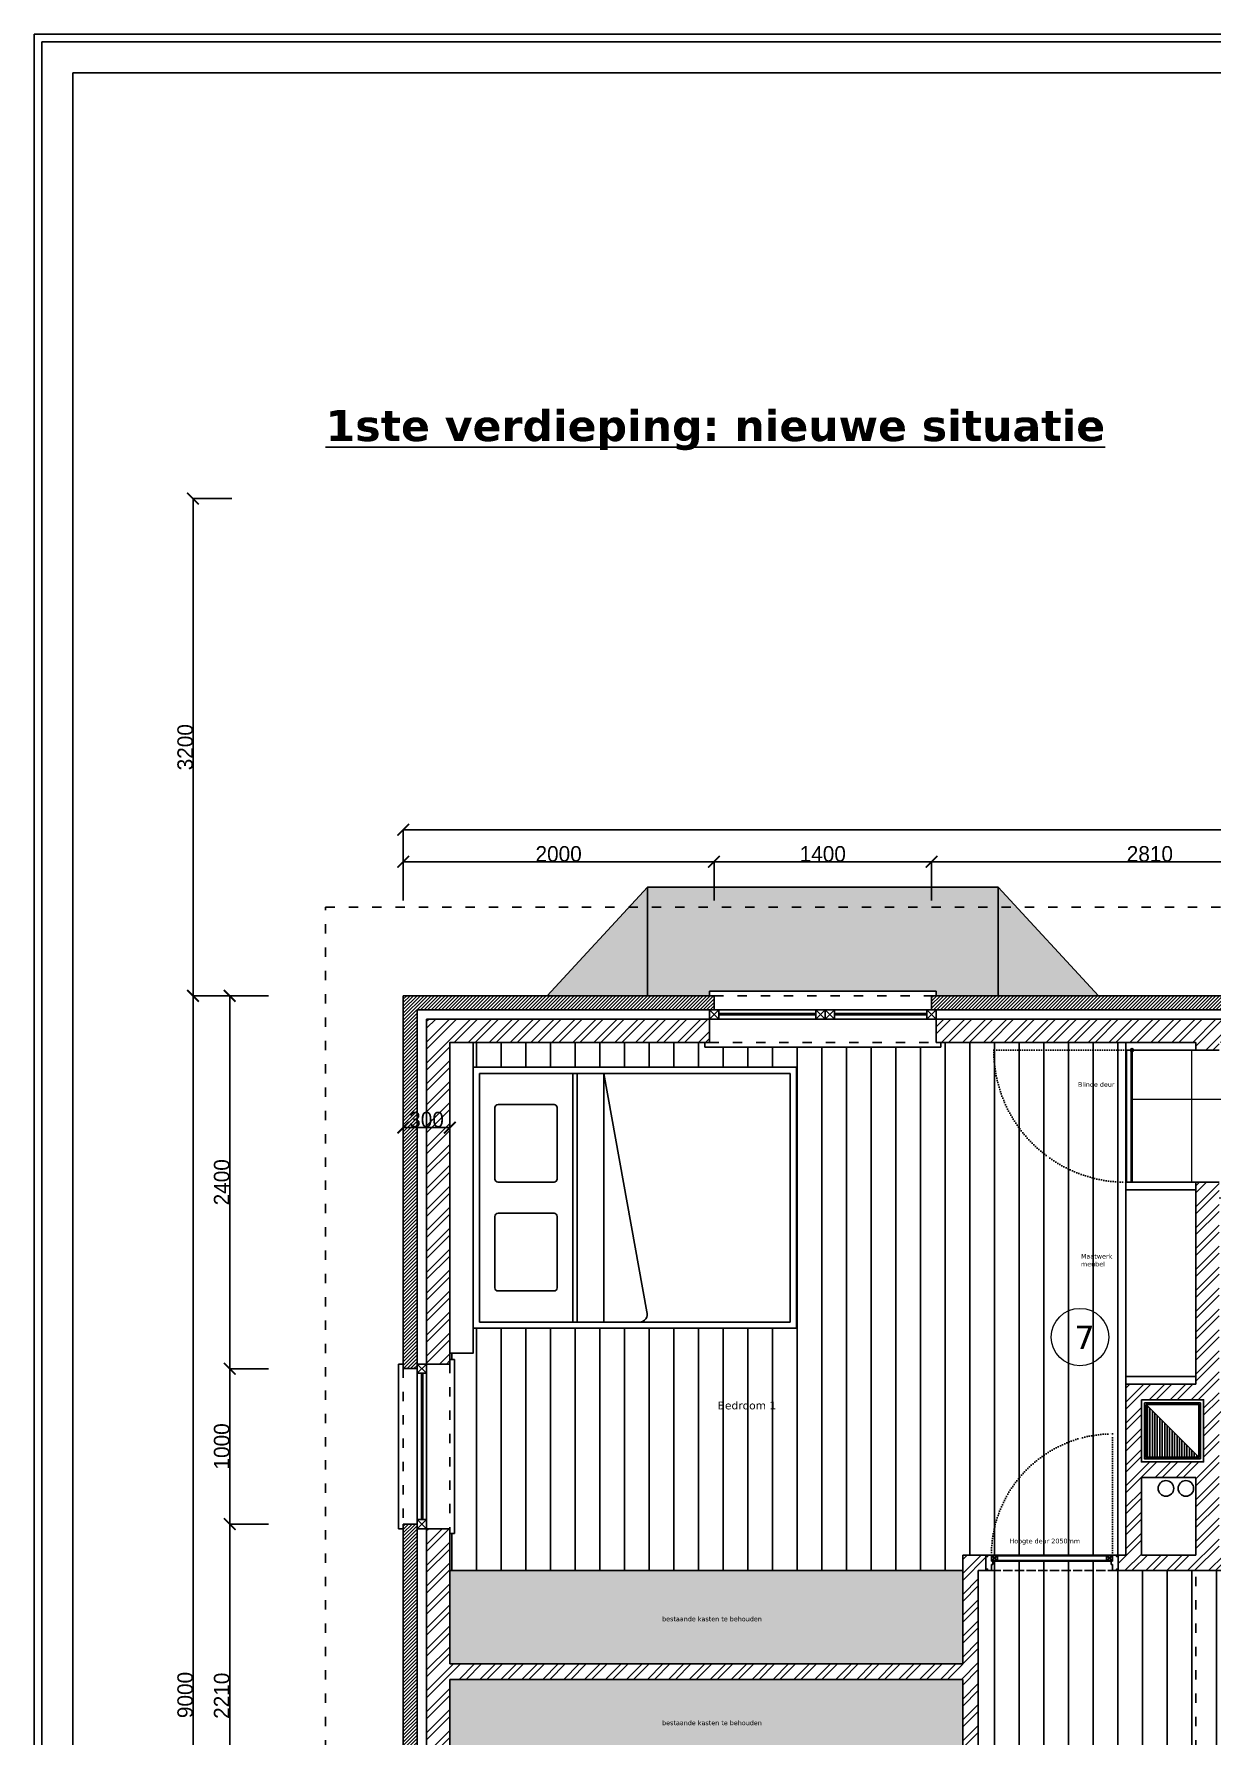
# Model space of a CAD drawing. Header units: millimetres. Extents: x -153917 to -31303, y -39726 to 31262.
# Drawn here: x -117306 to -109725, y -2829 to 8125 of the extents above; entities that cross this region are included whole.
import ezdxf

# ---------------------------------------------------------------- set-up
doc = ezdxf.new("R2010")
doc.units = ezdxf.units.MM
doc.header["$LTSCALE"] = 5
for name, pattern in [('ACAD_ISO02W100', [15, 12, -3]), ('ACAD_ISO03W100', [30, 12, -18]), ('ACAD_ISO07W100', [3, 0, -3])]:
    doc.linetypes.add(name, pattern=pattern)
for name, color, linetype in [('Bemating', 1, 'Continuous'), ('Deuren', 8, 'Continuous'), ('invulling meubel', 254, 'Continuous'), ('invulling muren', 252, 'Continuous'), ('KADER', 7, 'Continuous'), ('Meubel', 8, 'Continuous'), ('Meubels', 8, 'Continuous'), ('muren', 7, 'Continuous'), ('ramen', 8, 'Continuous'), ('Tekst', 7, 'Continuous')]:
    doc.layers.add(name, color=color, linetype=linetype)
doc.layers.add('Nummering schrijnwerkerij', color=80, linetype='Continuous', lineweight=0)
doc.layers.add('verre', color=4, linetype='Continuous', lineweight=0)
doc.layers.add('parket', color=7, linetype='Continuous', true_color=0xe6d6b7)
doc.layers.add('Toestellen', color=7, linetype='Continuous', true_color=0x423f38)
doc.layers.add('tegel', color=7, linetype='Continuous', lineweight=0, true_color=0xcbcac8)
doc.styles.add('Geneva', font='')
doc.styles.get('Geneva').set_extended_font_data('Geneva')
doc.dimstyles.new('ISO-25', dxfattribs={"dimtxt": 100, "dimasz": 25, "dimexe": 1.25, "dimexo": 0.625, "dimtad": 1, "dimtxsty": 'Standard', "dimblk": 'ARCHTICK', "dimcen": 2.5, "dimse1": 1, "dimse2": 1, "dimadec": 0, "dimazin": 0, "dimtfac": 1, "dimtmove": 0, "dimatfit": 3, "dimfxl": 1, "dimarcsym": 0})

# ---------------------------------------------------------------- blocks, each defined once
blk = doc.blocks.new('_ArchTick')
at = {"color": 0, "linetype": 'ByBlock', "const_width": 0.15}
blk.add_lwpolyline([(-0.5, -0.5), (0.5, 0.5)], dxfattribs=at)
blk = doc.blocks.new('*D380')
at = {"layer": 'Bemating', "color": 0, "lineweight": -2, "transparency": 16777216}
for p, q in [((-116033, 1935), (-116284, 1935)), ((-116283, 1935), (-116283, -7065)), ((-116033, -7065), (-116284, -7065))]:
    blk.add_line(p, q, dxfattribs=at)
at = {"layer": 'Defpoints', "color": 0, "transparency": 16777216}
for p in [(-114930, 1935), (-116283, -7065), (-114930, -7065)]:
    blk.add_point(p, dxfattribs=at)
at = {"layer": 'Bemating', "color": 0, "lineweight": -2, "transparency": 16777216, "xscale": 75, "yscale": 75, "zscale": 75}
for p, rotation in [((-116283, 1935), 90), ((-116283, -7065), 270)]:
    blk.add_blockref('_ArchTick', p, dxfattribs=dict(at, rotation=rotation))
at = {"layer": 'Bemating', "color": 0, "transparency": 16777216, "insert": (-116333, -2565), "char_height": 100, "attachment_point": 5, "rotation": 90, "style": 'Geneva'}
blk.add_mtext('9000', dxfattribs=at)
blk = doc.blocks.new('*D381')
at = {"layer": 'Bemating', "color": 0, "lineweight": -2, "transparency": 16777216}
for p, q in [((-115797, 1935), (-116049, 1935)), ((-116047, 1935), (-116047, -465)), ((-115797, -465), (-116049, -465))]:
    blk.add_line(p, q, dxfattribs=at)
at = {"layer": 'Defpoints', "color": 0, "transparency": 16777216}
for p in [(-114930, 1935), (-116047, -465), (-114930, -465)]:
    blk.add_point(p, dxfattribs=at)
at = {"layer": 'Bemating', "color": 0, "lineweight": -2, "transparency": 16777216, "xscale": 75, "yscale": 75, "zscale": 75}
for p, rotation in [((-116047, 1935), 90), ((-116047, -465), 270)]:
    blk.add_blockref('_ArchTick', p, dxfattribs=dict(at, rotation=rotation))
at = {"layer": 'Bemating', "color": 0, "transparency": 16777216, "insert": (-116098, 735), "char_height": 100, "attachment_point": 5, "rotation": 90, "style": 'Geneva'}
blk.add_mtext('2400', dxfattribs=at)
blk = doc.blocks.new('*D383')
at = {"layer": 'Bemating', "color": 0, "lineweight": -2, "transparency": 16777216}
for p, q in [((-114930, -10738), (-114930, -10990)), ((-97730, -10738), (-97730, -10990)), ((-114930, -10988), (-97730, -10988))]:
    blk.add_line(p, q, dxfattribs=at)
at = {"layer": 'Defpoints', "color": 0, "transparency": 16777216}
for p in [(-114930, 501), (-97730, -2779), (-97730, -10988)]:
    blk.add_point(p, dxfattribs=at)
at = {"layer": 'Bemating', "color": 0, "lineweight": -2, "transparency": 16777216, "xscale": 75, "yscale": 75, "zscale": 75, "rotation": 180}
blk.add_blockref('_ArchTick', (-114930, -10988), dxfattribs=at)
at = {"layer": 'Bemating', "color": 0, "lineweight": -2, "transparency": 16777216, "xscale": 75, "yscale": 75, "zscale": 75}
blk.add_blockref('_ArchTick', (-97730, -10988), dxfattribs=at)
at = {"layer": 'Bemating', "color": 0, "transparency": 16777216, "insert": (-106330, -10938), "char_height": 100, "attachment_point": 5, "style": 'Geneva'}
blk.add_mtext('17200', dxfattribs=at)
blk = doc.blocks.new('*D388')
at = {"layer": 'Bemating', "color": 0, "lineweight": -2, "transparency": 16777216}
for p, q in [((-116033, 5135), (-116284, 5135)), ((-116283, 1935), (-116283, 5135)), ((-116033, 1935), (-116284, 1935))]:
    blk.add_line(p, q, dxfattribs=at)
at = {"layer": 'Defpoints', "color": 0, "transparency": 16777216}
for p in [(-116283, 5135), (-103630, 5135), (-114930, 1935)]:
    blk.add_point(p, dxfattribs=at)
at = {"layer": 'Bemating', "color": 0, "lineweight": -2, "transparency": 16777216, "xscale": 75, "yscale": 75, "zscale": 75}
for p, rotation in [((-116283, 5135), 90), ((-116283, 1935), 270)]:
    blk.add_blockref('_ArchTick', p, dxfattribs=dict(at, rotation=rotation))
at = {"layer": 'Bemating', "color": 0, "transparency": 16777216, "insert": (-116333, 3535), "char_height": 100, "attachment_point": 5, "rotation": 90, "style": 'Geneva'}
blk.add_mtext('3200', dxfattribs=at)
blk = doc.blocks.new('*D395')
at = {"layer": 'Bemating', "color": 0, "lineweight": -2, "transparency": 16777216}
for p, q in [((-115797, -1465), (-116049, -1465)), ((-116047, -3675), (-116047, -1465)), ((-115797, -3675), (-116049, -3675))]:
    blk.add_line(p, q, dxfattribs=at)
at = {"layer": 'Defpoints', "color": 0, "transparency": 16777216}
for p in [(-116047, -1465), (-114930, -1465), (-114930, -3675)]:
    blk.add_point(p, dxfattribs=at)
at = {"layer": 'Bemating', "color": 0, "lineweight": -2, "transparency": 16777216, "xscale": 75, "yscale": 75, "zscale": 75}
for p, rotation in [((-116047, -1465), 90), ((-116047, -3675), 270)]:
    blk.add_blockref('_ArchTick', p, dxfattribs=dict(at, rotation=rotation))
at = {"layer": 'Bemating', "color": 0, "transparency": 16777216, "insert": (-116098, -2570), "char_height": 100, "attachment_point": 5, "rotation": 90, "style": 'Geneva'}
blk.add_mtext('2210', dxfattribs=at)
blk = doc.blocks.new('*D396')
at = {"layer": 'Bemating', "color": 0, "lineweight": -2, "transparency": 16777216}
for p, q in [((-115797, -465), (-116049, -465)), ((-116047, -1465), (-116047, -465)), ((-115797, -1465), (-116049, -1465))]:
    blk.add_line(p, q, dxfattribs=at)
at = {"layer": 'Defpoints', "color": 0, "transparency": 16777216}
for p in [(-116047, -465), (-114930, -465), (-114930, -1465)]:
    blk.add_point(p, dxfattribs=at)
at = {"layer": 'Bemating', "color": 0, "lineweight": -2, "transparency": 16777216, "xscale": 75, "yscale": 75, "zscale": 75}
for p, rotation in [((-116047, -465), 90), ((-116047, -1465), 270)]:
    blk.add_blockref('_ArchTick', p, dxfattribs=dict(at, rotation=rotation))
at = {"layer": 'Bemating', "color": 0, "transparency": 16777216, "insert": (-116098, -965), "char_height": 100, "attachment_point": 5, "rotation": 90, "style": 'Geneva'}
blk.add_mtext('1000', dxfattribs=at)
blk = doc.blocks.new('*D397')
at = {"layer": 'Bemating', "color": 0, "lineweight": -2, "transparency": 16777216}
for p, q in [((-114930, 2754), (-114930, 3006)), ((-114930, 3004), (-103630, 3004)), ((-103630, 2754), (-103630, 3006))]:
    blk.add_line(p, q, dxfattribs=at)
at = {"layer": 'Defpoints', "color": 0, "transparency": 16777216}
for p in [(-103630, 3004), (-114930, 1935), (-103630, 1935)]:
    blk.add_point(p, dxfattribs=at)
at = {"layer": 'Bemating', "color": 0, "lineweight": -2, "transparency": 16777216, "xscale": 75, "yscale": 75, "zscale": 75, "rotation": 180}
blk.add_blockref('_ArchTick', (-114930, 3004), dxfattribs=at)
at = {"layer": 'Bemating', "color": 0, "lineweight": -2, "transparency": 16777216, "xscale": 75, "yscale": 75, "zscale": 75}
blk.add_blockref('_ArchTick', (-103630, 3004), dxfattribs=at)
at = {"layer": 'Bemating', "color": 0, "transparency": 16777216, "insert": (-109280, 3055), "char_height": 100, "attachment_point": 5, "style": 'Geneva'}
blk.add_mtext('11300', dxfattribs=at)
blk = doc.blocks.new('*D417')
at = {"layer": 'Bemating', "color": 0, "lineweight": -2, "transparency": 16777216}
for p, q in [((-114930, 2548), (-114930, 2799)), ((-114930, 2798), (-112930, 2798)), ((-112930, 2548), (-112930, 2799))]:
    blk.add_line(p, q, dxfattribs=at)
at = {"layer": 'Defpoints', "color": 0, "transparency": 16777216}
for p in [(-112930, 2798), (-114930, 1935), (-112930, 1890)]:
    blk.add_point(p, dxfattribs=at)
at = {"layer": 'Bemating', "color": 0, "lineweight": -2, "transparency": 16777216, "xscale": 75, "yscale": 75, "zscale": 75, "rotation": 180}
blk.add_blockref('_ArchTick', (-114930, 2798), dxfattribs=at)
at = {"layer": 'Bemating', "color": 0, "lineweight": -2, "transparency": 16777216, "xscale": 75, "yscale": 75, "zscale": 75}
blk.add_blockref('_ArchTick', (-112930, 2798), dxfattribs=at)
at = {"layer": 'Bemating', "color": 0, "transparency": 16777216, "insert": (-113930, 2848), "char_height": 100, "attachment_point": 5, "style": 'Geneva'}
blk.add_mtext('2000', dxfattribs=at)
blk = doc.blocks.new('*D418')
at = {"layer": 'Bemating', "color": 0, "lineweight": -2, "transparency": 16777216}
for p, q in [((-112930, 2548), (-112930, 2799)), ((-112930, 2798), (-111530, 2798)), ((-111530, 2548), (-111530, 2799))]:
    blk.add_line(p, q, dxfattribs=at)
at = {"layer": 'Defpoints', "color": 0, "transparency": 16777216}
for p in [(-111530, 2798), (-112930, 1890), (-111530, 1935)]:
    blk.add_point(p, dxfattribs=at)
at = {"layer": 'Bemating', "color": 0, "lineweight": -2, "transparency": 16777216, "xscale": 75, "yscale": 75, "zscale": 75, "rotation": 180}
blk.add_blockref('_ArchTick', (-112930, 2798), dxfattribs=at)
at = {"layer": 'Bemating', "color": 0, "lineweight": -2, "transparency": 16777216, "xscale": 75, "yscale": 75, "zscale": 75}
blk.add_blockref('_ArchTick', (-111530, 2798), dxfattribs=at)
at = {"layer": 'Bemating', "color": 0, "transparency": 16777216, "insert": (-112230, 2848), "char_height": 100, "attachment_point": 5, "style": 'Geneva'}
blk.add_mtext('1400', dxfattribs=at)
blk = doc.blocks.new('*D402')
at = {"layer": 'Bemating', "color": 0, "lineweight": -2, "transparency": 16777216}
for p, q in [((-111530, 2548), (-111530, 2799)), ((-111530, 2798), (-108720, 2798)), ((-108720, 2548), (-108720, 2799))]:
    blk.add_line(p, q, dxfattribs=at)
at = {"layer": 'Defpoints', "color": 0, "transparency": 16777216}
for p in [(-108720, 2798), (-111530, 1935), (-108720, 1935)]:
    blk.add_point(p, dxfattribs=at)
at = {"layer": 'Bemating', "color": 0, "lineweight": -2, "transparency": 16777216, "xscale": 75, "yscale": 75, "zscale": 75, "rotation": 180}
blk.add_blockref('_ArchTick', (-111530, 2798), dxfattribs=at)
at = {"layer": 'Bemating', "color": 0, "lineweight": -2, "transparency": 16777216, "xscale": 75, "yscale": 75, "zscale": 75}
blk.add_blockref('_ArchTick', (-108720, 2798), dxfattribs=at)
at = {"layer": 'Bemating', "color": 0, "transparency": 16777216, "insert": (-110125, 2848), "char_height": 100, "attachment_point": 5, "style": 'Geneva'}
blk.add_mtext('2810', dxfattribs=at)
blk = doc.blocks.new('*D421')
at = {"layer": 'Bemating', "color": 0, "lineweight": -2, "transparency": 16777216}
for p, q in [((-114930, 1337), (-114930, 1086)), ((-114630, 1337), (-114630, 1086)), ((-114630, 1087), (-114930, 1087))]:
    blk.add_line(p, q, dxfattribs=at)
at = {"layer": 'Defpoints', "color": 0, "transparency": 16777216}
for p in [(-114930, 1935), (-114630, 1635), (-114930, 1087)]:
    blk.add_point(p, dxfattribs=at)
at = {"layer": 'Bemating', "color": 0, "lineweight": -2, "transparency": 16777216, "xscale": 75, "yscale": 75, "zscale": 75, "rotation": 180}
blk.add_blockref('_ArchTick', (-114930, 1087), dxfattribs=at)
at = {"layer": 'Bemating', "color": 0, "lineweight": -2, "transparency": 16777216, "xscale": 75, "yscale": 75, "zscale": 75}
blk.add_blockref('_ArchTick', (-114630, 1087), dxfattribs=at)
at = {"layer": 'Bemating', "color": 0, "transparency": 16777216, "insert": (-114780, 1138), "char_height": 100, "attachment_point": 5, "style": 'Geneva'}
blk.add_mtext('300', dxfattribs=at)

msp = doc.modelspace()

# ---------------------------------------------------------------- hatches: boundary and pattern name
at = {"layer": 'invulling meubel', "transparency": 33554470}
h = msp.add_hatch(color=2, dxfattribs=at)
h.dxf.hatch_style = 1
h.paths.add_polyline_path([(-111329.643, -1764.685), (-114629.643, -1764.685), (-114629.643, -2364.685), (-111329.643, -2364.685)])
h.paths.add_polyline_path([(-111329.643, -2464.685), (-114629.643, -2464.685), (-114629.643, -3064.685), (-114589.643, -3064.685), (-111329.643, -3064.685)])
at = {"layer": 'invulling muren'}
h = msp.add_hatch(dxfattribs=at)
h.set_pattern_fill('ANSI31', color=256, scale=5)
h.set_pattern_definition([(45, (1e-10, -23136.502), (-11.2253202, 11.2253202), [])])
h.paths.add_polyline_path([(-103539.643, 4172.815), (-103629.643, 4172.815), (-103629.643, 1935.315), (-104419.643, 1935.315), (-104419.643, 1845.315), (-104389.643, 1845.315), (-103539.643, 1845.315)])
h.paths.add_polyline_path([(-105819.643, 1845.315), (-105819.643, 1935.315), (-105849.643, 1935.315), (-107319.643, 1935.315), (-107319.643, 1845.315), (-107289.643, 1845.315)])
h.paths.add_polyline_path([(-108719.643, 1845.315), (-108719.643, 1935.315), (-108749.643, 1935.315), (-111529.643, 1935.315), (-111529.643, 1845.315)])
h.paths.add_polyline_path([(-114929.643, 1935.315), (-114929.643, 651.315), (-114929.643, 501.315), (-114929.643, -464.685), (-114839.643, -464.685), (-114839.643, -434.685), (-114839.643, 651.315), (-114839.643, 1845.315), (-112929.643, 1845.315), (-112929.643, 1935.315), (-112959.643, 1935.315)])
h.paths.add_polyline_path([(-114839.643, -1464.685), (-114929.643, -1464.685), (-114929.643, -3674.685), (-114839.643, -3674.685), (-114839.643, -3644.685)])
h.paths.add_polyline_path([(-114929.643, -7064.685), (-113829.643, -7064.685), (-113829.643, -6974.685), (-113859.643, -6974.685), (-114839.643, -6974.685), (-114839.643, -4674.685), (-114929.643, -4674.685)])
h.paths.add_polyline_path([(-112429.643, -6974.685), (-112429.643, -7064.685), (-112399.643, -7064.685), (-111729.643, -7064.685), (-111729.643, -6974.685)])
h.paths.add_polyline_path([(-108829.643, -7764.685), (-108739.643, -7764.685), (-108739.643, -7734.685), (-108739.643, -6974.685), (-110329.643, -6974.685), (-110329.643, -7064.685), (-108829.643, -7064.685)])
h.paths.add_polyline_path([(-108739.643, -9774.685), (-108739.643, -9164.685), (-108829.643, -9164.685), (-108829.643, -9194.685), (-108829.643, -9864.685), (-108029.643, -9864.685), (-108029.643, -9774.685), (-108059.643, -9774.685)])
h.paths.add_polyline_path([(-104529.643, -9864.685), (-104529.643, -9774.685), (-104559.643, -9774.685), (-106629.643, -9774.685), (-106629.643, -9864.685), (-106599.643, -9864.685)])
h.paths.add_polyline_path([(-101929.643, -9864.685), (-101929.643, -9164.685), (-102019.643, -9164.685), (-102019.643, -9194.685), (-102019.643, -9774.685), (-103129.643, -9774.685), (-103129.643, -9864.685)])
h.paths.add_polyline_path([(-101929.643, -6474.685), (-102019.643, -6474.685), (-102019.643, -7764.685), (-101929.643, -7764.685), (-101929.643, -7734.685)])
h.paths.add_polyline_path([(-97729.643, 4172.815), (-97819.643, 4172.815), (-97819.643, -764.685), (-97729.643, -764.685), (-97729.643, 651.315)])
h.paths.add_polyline_path([(-97819.643, -5602.185), (-97729.643, -5602.185), (-97729.643, -5464.685), (-97729.643, -2928.685), (-97729.643, -1764.685), (-97819.643, -1764.685), (-97819.643, -1794.685)])
at = {"layer": 'invulling muren', "true_color": 0xbdc2ae, "transparency": 33554687}
h = msp.add_hatch(color=9, dxfattribs=at)
h.dxf.hatch_style = 1
h.paths.add_polyline_path([(-113357.208, 2505.315), (-113477.122, 2505.315), (-114002.898, 1935.315), (-113879.643, 1935.315), (-113357.208, 1935.315)])
h.paths.add_polyline_path([(-111102.078, 2505.315), (-113357.208, 2505.315), (-113357.208, 1935.315), (-112959.643, 1935.315), (-112959.643, 1965.325), (-112929.643, 1965.325), (-111499.643, 1965.325), (-111499.643, 1935.315), (-111102.078, 1935.315)])
h.paths.add_polyline_path([(-111102.078, 2635.315), (-113357.208, 2635.315), (-113357.208, 2505.315), (-111102.078, 2505.315)])
h.paths.add_polyline_path([(-110982.164, 2505.315), (-111102.078, 2505.315), (-111102.078, 1935.315), (-110456.388, 1935.315)])
h.paths.add_polyline_path([(-111102.078, 2635.315), (-111102.078, 2505.315), (-110982.164, 2505.315)])
h.paths.add_polyline_path([(-113357.208, 2635.315), (-113477.122, 2505.315), (-113357.208, 2505.315)])
at = {"layer": 'invulling muren'}
h = msp.add_hatch(dxfattribs=at)
h.set_pattern_fill('ANSI32', color=256, scale=10)
h.set_pattern_definition([(45, (1e-10, -23136.5), (-67.35192, 67.35192), []), (45, (44.9, -23136.5), (-67.35192, 67.35192), [])])
h.paths.add_polyline_path([(-112959.643, 1785.315), (-114629.643, 1785.315), (-114779.643, 1785.315), (-114779.643, 651.315), (-114779.643, -434.685), (-114629.643, -434.685), (-114629.643, -404.685), (-114629.643, 651.315), (-114629.643, 1635.315), (-112959.643, 1635.315)])
h.paths.add_polyline_path([(-111229.643, -1764.685), (-111179.643, -1764.685), (-111179.643, -1754.685), (-111179.643, -1664.685), (-111329.643, -1664.685), (-111329.643, -2364.685), (-114629.643, -2364.685), (-114629.643, -1524.685), (-114629.643, -1494.685), (-114779.643, -1494.685), (-114779.643, -3644.685), (-114629.643, -3644.685), (-114629.643, -2464.685), (-111329.643, -2464.685), (-111329.643, -3064.685), (-111329.643, -3164.685), (-111179.643, -3164.685), (-111179.643, -3154.685), (-111179.643, -3064.685), (-111229.643, -3064.685), (-111229.643, -2464.685)])
h.paths.add_polyline_path([(-113859.643, -6764.685), (-113889.643, -6764.685), (-114629.643, -6764.685), (-114629.643, -5676.685), (-114629.643, -4704.685), (-114779.643, -4704.685), (-114779.643, -6914.685), (-113859.643, -6914.685)])
h.paths.add_polyline_path([(-111759.643, -6764.685), (-112399.643, -6764.685), (-112399.643, -6914.685), (-111759.643, -6914.685)])
h.paths.add_polyline_path([(-108529.643, -6764.685), (-108529.643, -5634.685), (-108679.643, -5634.685), (-108679.643, -5644.685), (-108679.643, -5734.685), (-108629.643, -5734.685), (-108629.643, -6764.685), (-109679.643, -6764.685), (-109679.643, -5734.685), (-109479.643, -5734.685), (-109479.643, -5724.685), (-109479.643, -5634.685), (-109679.643, -5634.685), (-109679.643, -3214.685), (-106779.643, -3214.685), (-106179.643, -3214.685), (-106179.643, -3204.685), (-106179.643, -3064.685), (-109829.643, -3064.685), (-110329.643, -3064.685), (-110329.643, -3074.685), (-110329.643, -3164.685), (-109829.643, -3164.685), (-109829.643, -6764.685), (-110299.643, -6764.685), (-110299.643, -6914.685), (-108679.643, -6914.685), (-108679.643, -7734.685), (-108529.643, -7734.685), (-108529.643, -7704.685)])
h.paths.add_polyline_path([(-106999.643, -714.685), (-106949.643, -714.685), (-106949.643, -1214.685), (-106999.643, -1214.685), (-106999.643, -1664.685), (-107049.643, -1664.685), (-107049.643, -1674.685), (-107049.643, -1764.685), (-105179.643, -1764.685), (-105179.643, -1989.685), (-105169.643, -1989.685), (-105079.643, -1989.685), (-105079.643, -1664.685), (-106899.643, -1664.685), (-106899.643, 1635.315), (-105849.643, 1635.315), (-105849.643, 1785.315), (-107289.643, 1785.315), (-107289.643, 1635.315), (-107259.643, 1635.315), (-106999.643, 1635.315)])
h = msp.add_hatch(dxfattribs=at)
h.set_pattern_fill('ANSI32', color=256, scale=10)
h.set_pattern_definition([(45, (-109736.45, -1619.33), (-67.352, 67.352), []), (45, (-109691.55, -1619.33), (-67.352, 67.352), [])])
h.paths.add_polyline_path([(-109679.643, -1064.685), (-110279.643, -1064.685), (-110279.643, -1664.685), (-110329.643, -1664.685), (-110329.643, -1674.685), (-110329.643, -1764.685), (-109766.643, -1764.685), (-109179.643, -1764.685), (-109179.643, -1754.685), (-109179.643, -1664.685), (-109679.643, -1664.685)])
h.paths.add_polyline_path([(-109829.643, -1664.685), (-110179.643, -1664.685), (-110179.643, -1164.685), (-109829.643, -1164.685)], flags=16)
h.paths.add_polyline_path([(-108229.643, -764.685), (-108229.643, -664.685), (-108329.643, -664.685), (-109679.643, -664.685), (-109679.643, -764.685), (-108329.643, -764.685), (-108329.643, -1664.685), (-108379.643, -1664.685), (-108379.643, -1674.685), (-108379.643, -1764.685), (-107899.643, -1764.685), (-107899.643, -1754.685), (-107899.643, -1664.685), (-108229.643, -1664.685)])
h.paths.add_polyline_path([(-109679.643, -564.685), (-109829.643, -564.685), (-110279.643, -564.685), (-110279.643, -964.685), (-110279.643, -1064.685), (-110179.643, -1064.685), (-110179.643, -664.685), (-109779.643, -664.685), (-109779.643, -1064.685), (-109679.643, -1064.685), (-109679.643, -764.685), (-109679.643, -664.685)])
h.paths.add_polyline_path([(-109679.643, 735.315), (-109829.643, 735.315), (-109829.643, -564.685), (-109679.643, -564.685)])
h.paths.add_polyline_path([(-109829.643, 1585.315), (-109679.643, 1585.315), (-109679.643, 1635.315), (-108749.643, 1635.315), (-108749.643, 1785.315), (-111499.643, 1785.315), (-111499.643, 1635.315), (-111469.643, 1635.315), (-109829.643, 1635.315)])
h = msp.add_hatch(dxfattribs=at)
h.set_pattern_fill('LINE', color=256, scale=5, angle=90)
h.set_pattern_definition([(90, (1e-10, -23136.502), (-15.875, 1e-15), [])])
h.paths.add_polyline_path([(-110149.643, -694.685), (-110149.643, -1034.685), (-109809.643, -1034.685)])
at = {"layer": 'parket'}
h = msp.add_hatch(dxfattribs=at)
h.set_pattern_fill('LINE', color=256, scale=50, angle=90)
h.paths.add_polyline_path([(-110279.643, 735.315, -0.414213562), (-111129.643, 1585.315), (-110279.643, 1585.315), (-110279.643, 1635.315), (-111469.643, 1635.315), (-111469.643, 1605.315), (-112989.643, 1605.315), (-112989.643, 1635.315), (-114479.643, 1635.315), (-114479.643, 1475.315), (-112399.643, 1475.315), (-112399.643, -204.685), (-114479.643, -204.685), (-114479.643, -364.685), (-114629.643, -364.685), (-114629.643, -404.685), (-114599.643, -404.685), (-114599.643, -1494.685), (-114599.643, -1524.685), (-114629.643, -1524.685), (-114629.643, -1764.685), (-111329.643, -1764.685), (-111329.643, -1664.685), (-111179.643, -1664.685), (-111169.643, -1664.685), (-111144.643, -1664.685, -0.414213562), (-110364.643, -884.685), (-110364.643, -1664.685), (-110329.643, -1664.685), (-110279.643, -1664.685), (-110279.643, -964.685), (-110279.643, -564.685)])
h.paths.add_polyline_path([(-110279.643, 1585.315), (-111129.643, 1585.315, 0.414213562), (-110279.643, 735.315)], flags=17)
h.paths.add_polyline_path([(-110364.643, -884.685, 0.414213562), (-111144.643, -1664.685), (-110364.643, -1664.685)], flags=17)
h.paths.add_polyline_path([(-110580.044, 174.832), (-110364.07, 174.832), (-110364.07, 291.33), (-110580.044, 291.33)], flags=24)
h.paths.add_polyline_path([(-112913.473, -755.903), (-112509.896, -755.903), (-112509.896, -647.324), (-112913.473, -647.324)], flags=24)
h.paths.add_polyline_path([(-110599.776, 1331.949), (-110348.766, 1331.949), (-110348.766, 1397.097), (-110599.776, 1397.097)], flags=24)
h = msp.add_hatch(dxfattribs=at)
h.set_pattern_fill('LINE', color=256, scale=50, angle=90)
h.paths.add_polyline_path([(-109829.643, -1764.685), (-110329.643, -1764.685), (-110339.643, -1764.685), (-110364.643, -1764.685), (-111144.643, -1764.685), (-111179.643, -1764.685), (-111229.643, -1764.685), (-111229.643, -2464.685), (-111229.643, -3064.685), (-111179.643, -3064.685), (-111169.643, -3064.685), (-111144.643, -3064.685), (-110364.643, -3064.685), (-110329.643, -3064.685), (-109829.643, -3064.685)])
h.paths.add_polyline_path([(-109679.643, -1764.685), (-109829.643, -1764.685), (-109829.643, -3064.685), (-109679.643, -3064.685)])
h.paths.add_polyline_path([(-109144.643, -1764.685), (-109179.643, -1764.685), (-109679.643, -1764.685), (-109679.643, -3064.685), (-106179.643, -3064.685), (-106169.643, -3064.685), (-106144.643, -3064.685), (-106144.643, -3154.685), (-106134.643, -3154.685), (-106134.643, -3174.685), (-105324.643, -3174.685), (-105324.643, -3154.685), (-105314.643, -3154.685), (-105314.643, -3064.685), (-105279.643, -3064.685), (-105179.643, -3064.685), (-105179.643, -2839.685), (-105179.643, -2829.685), (-105179.643, -2804.685), (-105179.643, -2024.685), (-105179.643, -1989.685), (-105179.643, -1764.685), (-107049.643, -1764.685), (-107059.643, -1764.685), (-107084.643, -1764.685), (-107864.643, -1764.685), (-107899.643, -1764.685), (-108379.643, -1764.685), (-108389.643, -1764.685), (-108414.643, -1764.685, -0.414213562), (-109144.643, -2494.685)])
h.paths.add_polyline_path([(-108414.643, -1764.685), (-109144.643, -1764.685), (-109144.643, -2494.685, 0.414213562)], flags=17)
h.paths.add_polyline_path([(-105119.643, -2034.685), (-105139.643, -2034.685), (-105139.643, -2024.685), (-105179.643, -2024.685), (-105179.643, -2804.685), (-105139.643, -2804.685), (-105139.643, -2794.685), (-105119.643, -2794.685)])
h.paths.add_polyline_path([(-110374.643, -1704.685), (-111134.643, -1704.685), (-111134.643, -1724.685), (-111144.643, -1724.685), (-111144.643, -1764.685), (-110364.643, -1764.685), (-110364.643, -1724.685), (-110374.643, -1724.685)])
h.paths.add_polyline_path([(-110364.643, -3064.685), (-111144.643, -3064.685), (-111144.643, -3104.685), (-111134.643, -3104.685), (-111134.643, -3124.685), (-110374.643, -3124.685), (-110374.643, -3104.685), (-110364.643, -3104.685)])
at = {"layer": 'tegel'}
h = msp.add_hatch(dxfattribs=at)
h.set_pattern_fill('NET', color=256, scale=200, angle=90)
h.paths.add_polyline_path([(-109829.643, 1585.315), (-110229.643, 1585.315, -0.414213562), (-110239.643, 1575.315), (-110239.643, 735.315), (-109829.643, 735.315)])
h.paths.add_polyline_path([(-109679.643, 1585.315), (-109769.643, 1585.315), (-109829.643, 1585.315), (-109829.643, 735.315), (-109769.643, 735.315), (-109774.643, 735.315), (-109684.643, 735.315)])
edge = h.paths.add_edge_path()
edge.add_line((-107499.643, 1605.315), (-108779.643, 1605.315))
edge.add_line((-108779.643, 1605.315), (-108779.643, 1635.315))
edge.add_line((-108779.643, 1635.315), (-109014.643, 1635.315))
edge.add_line((-109014.643, 1635.315), (-109014.643, 1585.315))
edge.add_line((-109014.643, 1585.315), (-108964.643, 1585.315))
edge.add_line((-108964.643, 1585.315), (-108964.643, 1535.315))
edge.add_line((-108964.643, 1535.315), (-109464.643, 1535.315))
edge.add_line((-109464.643, 1535.315), (-109464.643, 1585.315))
edge.add_line((-109464.643, 1585.315), (-109414.643, 1585.315))
edge.add_line((-109414.643, 1585.315), (-109414.643, 1635.315))
edge.add_line((-109414.643, 1635.315), (-109514.643, 1635.315))
edge.add_line((-109514.643, 1635.315), (-109679.643, 1635.315))
edge.add_line((-109679.643, 1635.315), (-109679.643, 1585.315))
edge.add_line((-109679.643, 1585.315), (-109679.643, 1575.315))
edge.add_line((-109679.643, 1575.315), (-109679.643, 1550.315))
edge.add_line((-109679.643, 1550.315), (-109679.643, 770.315))
edge.add_line((-109679.643, 770.315), (-109679.643, 735.315))
edge.add_line((-109679.643, 735.315), (-109679.643, 335.315))
edge.add_line((-109679.643, 335.315), (-109624.643, 335.315))
edge.add_line((-109624.643, 335.315), (-109624.643, 435.315))
edge.add_line((-109624.643, 435.315), (-109584.643, 435.315))
edge.add_line((-109584.643, 435.315), (-109584.643, 335.315))
edge.add_line((-109584.643, 335.315), (-109529.643, 335.315))
edge.add_line((-109529.643, 335.315), (-109529.643, 15.315))
edge.add_line((-109529.643, 15.315), (-109509.643, 15.315))
edge.add_line((-109509.643, 15.315), (-109509.643, 35.315))
edge.add_line((-109509.643, 35.315), (-109179.643, 35.315))
edge.add_arc((-109179.643, -164.685), 200, -90, 90, ccw=False)
edge.add_line((-109179.643, -364.685), (-109509.643, -364.685))
edge.add_line((-109509.643, -364.685), (-109509.643, -344.685))
edge.add_line((-109509.643, -344.685), (-109529.643, -344.685))
edge.add_line((-109529.643, -344.685), (-109529.643, -664.685))
edge.add_line((-109529.643, -664.685), (-108779.643, -664.685))
edge.add_line((-108779.643, -664.685), (-108759.643, -664.685))
edge.add_line((-108759.643, -664.685), (-108329.643, -664.685))
edge.add_line((-108329.643, -664.685), (-108329.643, -264.685))
edge.add_line((-108329.643, -264.685), (-108229.643, -264.685))
edge.add_line((-108229.643, -264.685), (-108229.643, -1664.685))
edge.add_line((-108229.643, -1664.685), (-107899.643, -1664.685))
edge.add_line((-107899.643, -1664.685), (-107049.643, -1664.685))
edge.add_line((-107049.643, -1664.685), (-106999.643, -1664.685))
edge.add_line((-106999.643, -1664.685), (-106999.643, -274.685))
edge.add_line((-106999.643, -274.685), (-107614.643, -274.685))
edge.add_line((-107614.643, -274.685), (-107614.643, -264.685))
edge.add_line((-107614.643, -264.685), (-106999.643, -264.685))
edge.add_line((-106999.643, -264.685), (-106999.643, 405.315))
edge.add_line((-106999.643, 405.315), (-107499.643, 405.315))
edge.add_line((-107499.643, 405.315), (-107499.643, 835.315))
edge.add_line((-107499.643, 835.315), (-107499.643, 1605.315))
h.paths.add_polyline_path([(-109279.643, 435.315), (-109239.643, 435.315), (-109239.643, 335.315), (-109279.643, 335.315)], flags=16)
h.paths.add_polyline_path([(-109354.643, 435.315), (-109354.643, 335.315), (-109394.643, 335.315), (-109394.643, 435.315)], flags=16)
h.paths.add_polyline_path([(-109164.643, 435.315), (-109124.643, 435.315), (-109124.643, 335.315), (-109164.643, 335.315)], flags=16)
h.paths.add_polyline_path([(-109469.643, 435.315), (-109469.643, 335.315), (-109509.643, 335.315), (-109509.643, 435.315)], flags=16)
h.paths.add_polyline_path([(-109049.643, 435.315), (-109009.643, 435.315), (-109009.643, 335.315), (-109049.643, 335.315)], flags=16)
h.paths.add_polyline_path([(-108934.643, 435.315), (-108894.643, 435.315), (-108894.643, 335.315), (-108934.643, 335.315)], flags=16)
h.paths.add_polyline_path([(-108819.643, 435.315), (-108779.643, 435.315), (-108779.643, 335.315), (-108819.643, 335.315)], flags=16)
edge = h.paths.add_edge_path(flags=16)
edge.add_arc((-107079.643, -1584.685), 25, 0, 360)
h.paths.add_polyline_path([(-109064.643, 1635.315), (-109364.643, 1635.315), (-109364.643, 1585.315), (-109064.643, 1585.315)], flags=17)

# ---------------------------------------------------------------- linework, layer by layer
at = {"layer": 'Deuren', "linetype": 'ACAD_ISO07W100'}
for p, q in [((-110279.643, 1585.315), (-111129.643, 1585.315)), ((-110364.643, -1664.685), (-110364.643, -884.685))]:
    msp.add_line(p, q, dxfattribs=at)
at = {"layer": 'Deuren'}
for p, q in [((-109729.643, 1585.315), (-109829.643, 1585.315)), ((-109729.643, 735.315), (-109829.643, 735.315)), ((-111179.643, -1764.685), (-111179.643, -1664.685)), ((-111144.643, -1664.685), (-111179.643, -1664.685)), ((-110364.643, -1664.685), (-111144.643, -1664.685)), ((-111144.643, -1704.685), (-111144.643, -1664.685)), ((-110364.643, -1669.685), (-111144.643, -1669.685)), ((-111104.643, -1699.685), (-111144.643, -1669.685)), ((-111144.643, -1699.685), (-111104.643, -1669.685)), ((-110364.643, -1699.685), (-111144.643, -1699.685)), ((-110364.643, -1704.685), (-111144.643, -1704.685)), ((-111144.643, -1764.685), (-111144.643, -1724.685)), ((-111134.643, -1724.685), (-111144.643, -1724.685)), ((-111134.643, -1724.685), (-111134.643, -1704.685)), ((-111104.643, -1699.685), (-111104.643, -1669.685)), ((-110404.643, -1699.685), (-110404.643, -1669.685)), ((-110364.643, -1699.685), (-110404.643, -1669.685)), ((-110404.643, -1699.685), (-110364.643, -1669.685)), ((-110374.643, -1724.685), (-110374.643, -1704.685)), ((-110364.643, -1724.685), (-110374.643, -1724.685)), ((-110329.643, -1664.685), (-110364.643, -1664.685)), ((-110364.643, -1704.685), (-110364.643, -1664.685)), ((-110364.643, -1764.685), (-110364.643, -1724.685)), ((-110329.643, -1764.685), (-110329.643, -1664.685)), ((-111179.643, -1764.685), (-111144.643, -1764.685)), ((-110329.643, -1764.685), (-110364.643, -1764.685))]:
    msp.add_line(p, q, dxfattribs=at)
at = {"layer": 'Deuren', "linetype": 'ACAD_ISO02W100'}
msp.add_line((-111144.643, -1764.685), (-110364.643, -1764.685), dxfattribs=at)
at = {"layer": 'Deuren'}
for points in [[(-111179.643, -1664.685), (-111169.643, -1664.685), (-111169.643, -1674.685), (-111179.643, -1674.685)], [(-110329.643, -1664.685), (-110339.643, -1664.685), (-110339.643, -1674.685), (-110329.643, -1674.685)], [(-111179.643, -1764.685), (-111169.643, -1764.685), (-111169.643, -1754.685), (-111179.643, -1754.685)], [(-110329.643, -1764.685), (-110339.643, -1764.685), (-110339.643, -1754.685), (-110329.643, -1754.685)]]:
    msp.add_lwpolyline(points, close=True, dxfattribs=at)
at = {"layer": 'Deuren', "linetype": 'ACAD_ISO07W100'}
for centre, radius, start, end in [((-110279.643, 1585.315), 850, 180, 270), ((-110364.643, -1664.685), 780, 90, 180)]:
    msp.add_arc(centre, radius, start, end, dxfattribs=at)
at = {"layer": 'invulling muren'}
for p, q in [((-110279.643, -564.685), (-110279.643, -964.685)), ((-110179.643, -664.685), (-110179.643, -1064.685)), ((-110279.643, -964.685), (-110279.643, -1664.685))]:
    msp.add_line(p, q, dxfattribs=at)
for centre in [(-110021.698, -1235.416), (-109893.463, -1235.416)]:
    msp.add_circle(centre, 50, dxfattribs=at)
at = {"layer": 'KADER', "linetype": 'Continuous'}
for p, q in [((-117306.059, 8125.167), (-89241.952, 8125.167)), ((-117306.059, 8125.167), (-89241.952, 8125.167)), ((-117306.059, -12585.948), (-117306.059, 8125.167)), ((-117256.059, 8075.167), (-89291.952, 8075.167)), ((-117256.059, -12535.948), (-117256.059, 8075.167)), ((-117056.059, 7875.167), (-89491.952, 7875.167)), ((-117056.059, -12335.948), (-117056.059, 7875.167))]:
    msp.add_line(p, q, dxfattribs=at)
at = {"layer": 'Meubel', "linetype": 'ACAD_ISO03W100'}
for p, q in [((-115429.643, 2505.315), (-104129.643, 2505.315)), ((-115429.643, -7564.685), (-115429.643, 2505.315))]:
    msp.add_line(p, q, dxfattribs=at)
at = {"layer": 'Meubel'}
for p, q in [((-114479.643, -304.685), (-114479.643, 1575.315)), ((-110279.643, -564.685), (-110279.643, 1635.315)), ((-109829.643, 1585.315), (-110279.643, 1585.315)), ((-110279.643, 1585.315), (-110239.643, 1585.315)), ((-110279.643, 1585.315), (-110239.643, 1585.315)), ((-110274.643, 735.315), (-110274.643, 1585.315)), ((-110244.643, 1585.315), (-110244.643, 735.315)), ((-110239.643, 1585.315), (-110239.643, 735.315)), ((-114479.643, 1475.315), (-112399.643, 1475.315)), ((-114439.643, -164.685), (-114439.643, 1435.315)), ((-114439.643, 1435.315), (-112439.643, 1435.315)), ((-114439.643, 1435.315), (-112439.643, 1435.315)), ((-112439.643, 1435.315), (-112439.643, -164.685)), ((-112399.643, 1475.315), (-112399.643, -204.685)), ((-109829.643, 735.315), (-110279.643, 735.315)), ((-110279.643, 735.315), (-110279.643, 135.315)), ((-109829.643, 685.315), (-110279.643, 685.315)), ((-112399.643, -204.685), (-114479.643, -204.685)), ((-112439.643, -164.685), (-114439.643, -164.685)), ((-112439.643, -164.685), (-114439.643, -164.685)), ((-110279.643, -564.685), (-110279.643, -514.685)), ((-110279.643, -514.685), (-109829.643, -514.685)), ((-111329.643, -1764.685), (-114629.643, -1764.685)), ((-111329.643, -2364.685), (-111329.643, -1764.685)), ((-111329.643, -2464.685), (-111329.643, -3064.685))]:
    msp.add_line(p, q, dxfattribs=at)
msp.add_lwpolyline([(-114629.643, -364.685), (-114479.643, -364.685), (-114479.643, 1635.315), (-114629.643, 1635.315)], close=True, dxfattribs=at)
msp.add_circle((-110239.643, 1585.315), 10, dxfattribs=at)
at = {"layer": 'Meubels'}
for p, q in [((-114439.643, 1435.315), (-112439.643, 1435.315)), ((-114439.643, 635.315), (-114439.643, 1435.315)), ((-113839.643, 635.315), (-113839.643, 1435.315)), ((-113809.643, 635.315), (-113809.643, 1435.315)), ((-113639.643, 635.315), (-113639.643, 1435.315)), ((-113639.643, 1435.315), (-113361.58, -98.873)), ((-114439.643, -164.685), (-114439.643, 635.315)), ((-113839.643, -164.685), (-113839.643, 635.315)), ((-113809.643, -164.685), (-113809.643, 635.315)), ((-113639.643, -164.685), (-113639.643, 635.315)), ((-112439.643, -164.685), (-114439.643, -164.685))]:
    msp.add_line(p, q, dxfattribs=at)
for points in [[(-113959.643, 1235.315), (-114319.643, 1235.315, 0.414213562), (-114339.643, 1215.315), (-114339.643, 755.315, 0.414213562), (-114319.643, 735.315), (-113959.643, 735.315, 0.414213562), (-113939.643, 755.315), (-113939.643, 1215.315, 0.414213562)], [(-113959.643, 535.315), (-114319.643, 535.315, 0.414213562), (-114339.643, 515.315), (-114339.643, 55.315, 0.414213562), (-114319.643, 35.315), (-113959.643, 35.315, 0.414213562), (-113939.643, 55.315), (-113939.643, 515.315, 0.414213562)]]:
    msp.add_lwpolyline(points, format="xyb", close=True, dxfattribs=at)
msp.add_arc((-113409.014, -114.685), 50, 270, 18.4349488, dxfattribs=at)
at = {"layer": 'muren'}
for p, q in [((-113357.208, 2635.315), (-114002.898, 1935.315)), ((-113357.208, 2635.315), (-113357.208, 1935.315)), ((-111102.078, 2635.315), (-110456.388, 1935.315)), ((-111102.078, 2635.315), (-111102.078, 1935.315)), ((-114929.643, 1935.315), (-112929.643, 1935.315)), ((-114929.643, 1935.315), (-113879.643, 1935.315)), ((-114929.643, 1935.315), (-114929.643, 651.315)), ((-112959.643, 1935.315), (-112929.643, 1935.315)), ((-112929.643, 1935.315), (-112929.643, 1845.315)), ((-112929.643, 1935.315), (-112929.643, 1845.315)), ((-111529.643, 1935.315), (-108719.643, 1935.315)), ((-111529.643, 1935.315), (-111529.643, 1845.315)), ((-114839.643, 1845.315), (-103539.643, 1845.315)), ((-114839.643, 1845.315), (-114839.643, 651.315)), ((-114779.643, 1785.315), (-113879.643, 1785.315)), ((-114779.643, 1785.315), (-114779.643, 651.315)), ((-114629.643, 1785.315), (-103479.643, 1785.315)), ((-112929.643, 1845.315), (-112959.643, 1845.315)), ((-112959.643, 1845.315), (-112959.643, 1635.315)), ((-112244.643, 1845.315), (-112214.643, 1845.315)), ((-112184.643, 1845.315), (-112154.643, 1845.315)), ((-111529.643, 1845.315), (-111499.643, 1845.315)), ((-111499.643, 1845.315), (-111499.643, 1635.315)), ((-114629.643, 1635.315), (-112959.643, 1635.315)), ((-114629.643, 1635.315), (-114629.643, 651.315)), ((-111499.643, 1635.315), (-109829.643, 1635.315)), ((-109829.643, 1635.315), (-109829.643, 1585.315)), ((-109679.643, 1585.315), (-109829.643, 1585.315)), ((-109729.643, 1585.315), (-109829.643, 1585.315)), ((-109729.643, 1585.315), (-109829.643, 1585.315)), ((-109679.643, 735.315), (-109829.643, 735.315)), ((-109829.643, 735.315), (-109829.643, -564.685)), ((-109729.643, 735.315), (-109829.643, 735.315)), ((-109729.643, 735.315), (-109829.643, 735.315)), ((-114839.643, 651.315), (-114839.643, -3644.685)), ((-114779.643, 651.315), (-114779.643, -3644.685)), ((-114629.643, 651.315), (-114629.643, -434.685)), ((-114929.643, 501.315), (-114929.643, -464.685)), ((-114839.643, -464.685), (-114839.643, -434.685)), ((-114839.643, -434.685), (-114629.643, -434.685)), ((-114929.643, -464.685), (-114839.643, -464.685)), ((-110279.643, -564.685), (-109829.643, -564.685)), ((-110279.643, -664.685), (-110279.643, -964.685)), ((-110179.643, -664.685), (-109779.643, -664.685)), ((-110149.643, -694.685), (-109809.643, -1034.685)), ((-109779.643, -664.685), (-109779.643, -964.685)), ((-110279.643, -964.685), (-110279.643, -1164.685)), ((-109779.643, -964.685), (-109779.643, -1064.685)), ((-110179.643, -1064.685), (-109779.643, -1064.685)), ((-110179.643, -1164.685), (-109829.643, -1164.685)), ((-110179.643, -1164.685), (-110179.643, -1664.685)), ((-109829.643, -1664.685), (-109829.643, -1164.685)), ((-114929.643, -1464.685), (-114929.643, -3674.685)), ((-114929.643, -1464.685), (-114839.643, -1464.685)), ((-114839.643, -1464.685), (-114839.643, -1494.685)), ((-114839.643, -1494.685), (-114629.643, -1494.685)), ((-114629.643, -2364.685), (-114629.643, -1524.685)), ((-111329.643, -2364.685), (-111329.643, -1664.685)), ((-111329.643, -1664.685), (-111179.643, -1664.685)), ((-111179.643, -1764.685), (-111179.643, -1664.685)), ((-110329.643, -1664.685), (-110279.643, -1664.685)), ((-110329.643, -1764.685), (-110329.643, -1664.685)), ((-110179.643, -1664.685), (-109829.643, -1664.685)), ((-110165.125, -1664.685), (-109829.643, -1664.685)), ((-111229.643, -1764.685), (-111179.643, -1764.685)), ((-111229.643, -2464.685), (-111229.643, -1764.685)), ((-111229.643, -1764.685), (-111179.643, -1764.685)), ((-110329.643, -1764.685), (-109766.643, -1764.685)), ((-109179.643, -1764.685), (-109829.643, -1764.685)), ((-114629.643, -2364.685), (-111329.643, -2364.685)), ((-114629.643, -3644.685), (-114629.643, -2464.685)), ((-114629.643, -2464.685), (-111329.643, -2464.685)), ((-111329.643, -2464.685), (-111329.643, -3064.685)), ((-111229.643, -2464.685), (-111229.643, -3064.685))]:
    msp.add_line(p, q, dxfattribs=at)
at = {"layer": 'muren', "linetype": 'ACAD_ISO03W100'}
for p, q in [((-112929.643, 1935.315), (-111529.643, 1935.315)), ((-112959.643, 1635.315), (-111499.643, 1635.315)), ((-114629.643, -434.685), (-114629.643, -1494.685)), ((-114929.643, -464.685), (-114929.643, -1464.685)), ((-109829.643, -3064.685), (-109829.643, -1764.685))]:
    msp.add_line(p, q, dxfattribs=at)
at = {"layer": 'muren'}
for points in [[(-110179.643, -664.685), (-109779.643, -664.685), (-109779.643, -1064.685), (-110179.643, -1064.685)], [(-110179.643, -664.685), (-109779.643, -664.685), (-109779.643, -1064.685), (-110179.643, -1064.685)], [(-110159.643, -684.685), (-109799.643, -684.685), (-109799.643, -1044.685), (-110159.643, -1044.685)], [(-110149.643, -694.685), (-109809.643, -694.685), (-109809.643, -1034.685), (-110149.643, -1034.685)]]:
    msp.add_lwpolyline(points, close=True, dxfattribs=at)
at = {"layer": 'Nummering schrijnwerkerij'}
msp.add_circle((-110574.796, -261.495), 184.725, dxfattribs=at)
at = {"layer": 'ramen'}
for p, q in [((-113357.208, 2635.315), (-111102.078, 2635.315)), ((-111499.643, 1965.325), (-112959.643, 1965.325)), ((-112929.643, 1965.325), (-112959.643, 1965.325)), ((-112959.643, 1965.325), (-112959.643, 1935.315)), ((-111529.643, 1935.315), (-111499.643, 1935.325)), ((-111499.643, 1935.325), (-111499.643, 1965.325)), ((-112959.643, 1845.315), (-112959.643, 1785.315)), ((-112899.643, 1845.315), (-112959.643, 1785.315)), ((-112899.643, 1785.315), (-112959.643, 1845.315)), ((-112959.643, 1785.315), (-112899.643, 1785.315)), ((-111499.643, 1845.315), (-112929.643, 1845.315)), ((-112899.643, 1785.315), (-112899.643, 1845.315)), ((-112899.643, 1785.315), (-111529.643, 1785.315)), ((-112274.643, 1785.315), (-112274.643, 1845.315)), ((-112274.643, 1845.315), (-112214.643, 1785.315)), ((-112214.643, 1845.315), (-112274.643, 1785.315)), ((-112214.643, 1785.315), (-112274.643, 1785.315)), ((-112214.643, 1785.315), (-112214.643, 1845.315)), ((-112214.643, 1845.315), (-112154.643, 1785.315)), ((-112154.643, 1845.315), (-112214.643, 1785.315)), ((-112154.643, 1785.315), (-112214.643, 1785.315)), ((-112154.643, 1785.315), (-112154.643, 1845.315)), ((-111559.643, 1785.315), (-111559.643, 1845.315)), ((-111559.643, 1845.315), (-111499.643, 1785.315)), ((-111499.643, 1845.315), (-111559.643, 1785.315)), ((-111499.643, 1785.315), (-111559.643, 1785.315)), ((-112989.643, 1605.315), (-112989.643, 1635.315)), ((-112989.643, 1635.315), (-112959.643, 1635.315)), ((-111469.643, 1605.315), (-112989.643, 1605.315)), ((-112959.643, 1605.315), (-112989.643, 1605.315)), ((-111499.643, 1635.315), (-111469.643, 1635.315)), ((-111469.643, 1635.315), (-111469.643, 1605.315)), ((-114929.653, -434.685), (-114959.653, -434.685)), ((-114959.653, -434.685), (-114959.653, -1464.685)), ((-114929.643, -464.685), (-114929.653, -434.685)), ((-114839.643, -434.685), (-114839.643, -1494.685)), ((-114839.643, -494.685), (-114779.643, -434.685)), ((-114839.643, -434.685), (-114779.643, -494.685)), ((-114779.643, -434.685), (-114779.643, -494.685)), ((-114629.643, -434.685), (-114629.643, -404.685)), ((-114629.643, -404.685), (-114599.643, -404.685)), ((-114599.643, -404.685), (-114599.643, -1494.685)), ((-114779.643, -494.685), (-114839.643, -494.685)), ((-114779.643, -1494.685), (-114779.643, -464.685)), ((-114959.653, -1464.685), (-114959.653, -1494.685)), ((-114959.653, -1494.685), (-114929.643, -1494.685)), ((-114779.643, -1434.685), (-114839.643, -1434.685)), ((-114839.643, -1434.685), (-114779.643, -1494.685)), ((-114779.643, -1434.685), (-114839.643, -1494.685)), ((-114839.643, -1494.685), (-114779.643, -1494.685)), ((-114779.643, -1494.685), (-114779.643, -1434.685)), ((-114629.643, -1524.685), (-114629.643, -1494.685)), ((-114599.643, -1524.685), (-114629.643, -1524.685)), ((-114599.643, -1494.685), (-114599.643, -1524.685))]:
    msp.add_line(p, q, dxfattribs=at)
at = {"layer": 'Toestellen'}
msp.add_line((-114929.643, 651.315), (-114929.643, 501.315), dxfattribs=at)
at = {"layer": 'verre'}
for p, q in [((-112274.643, 1820.315), (-112899.643, 1820.315)), ((-112274.643, 1815.315), (-112899.643, 1815.315)), ((-112274.643, 1810.315), (-112899.643, 1810.315)), ((-111559.643, 1820.315), (-112154.643, 1820.315)), ((-111559.643, 1815.315), (-112154.643, 1815.315)), ((-111559.643, 1810.315), (-112154.643, 1810.315)), ((-114814.643, -494.685), (-114814.643, -1434.685)), ((-114809.643, -494.685), (-114809.643, -1434.685)), ((-114804.643, -494.685), (-114804.643, -1434.685))]:
    msp.add_line(p, q, dxfattribs=at)

# ---------------------------------------------------------------- texts
at = {"layer": 'Nummering schrijnwerkerij', "insert": (-110611.072, -188.448), "char_height": 150, "attachment_point": 1}
msp.add_mtext_dynamic_manual_height_columns('{\\fVerdana|b0|i0|c0|p34;7}', width=315.86058, gutter_width=12.5, heights=[0], dxfattribs=at)
at = {"layer": 'Tekst', "attachment_point": 1}
for s, width, insert, char_height in [('{\\fVerdana|b1|i0|c0|p34;\\L1ste verdieping: nieuwe situatie}', 8225.00244, (-115429.643, 5705.315), 200), ('{\\fVerdana|b0|i0|c0|p34;Blinde deur}', 513.71165, (-110588.247, 1379.462), 30), ('{\\fVerdana|b0|i0|c0|p34;Maatwerk\\Pmeubel}', 513.71165, (-110568.515, 273.696), 30), ('{\\fVerdana|b0|i0|c0|p34;Hoogte deur 2050mm}', 513.71165, (-111028.832, -1558.899), 30)]:
    msp.add_mtext_dynamic_manual_height_columns(s, width=width, gutter_width=12.5, heights=[0], dxfattribs=dict(at, insert=insert, char_height=char_height))
at = {"layer": 'Tekst', "insert": (-112529.717, -676.714), "char_height": 50, "width": 1582.58803, "attachment_point": 3}
msp.add_mtext('{\\fVerdana|b0|i0|c0|p34;Bedroom 1}', dxfattribs=at)
at = {"layer": 'Tekst', "color": 6, "char_height": 30, "attachment_point": 1}
for insert in [(-113264.404, -2060.464), (-113264.404, -2729.241)]:
    msp.add_mtext_dynamic_manual_height_columns('{\\fVerdana|b0|i0|c0|p34;bestaande kasten te behouden}', width=883.10418, gutter_width=12.5, heights=[88.725], dxfattribs=dict(at, insert=insert))

# ---------------------------------------------------------------- dimensions: what is measured, and where the dimension line sits
at = {"layer": 'Bemating'}
for base, p1, p2, override, picture, middle in [((-116282.7, 5135.315), (-114929.643, 1935.315), (-103629.643, 5135.315), {"dimasz": 75, "dimtxsty": 'Geneva', "dimse1": 0, "dimse2": 0, "dimfxl": 250, "dimfxlon": 1}, '*D388', (-116333.325, 3535.315)), ((-116282.7, -7064.685), (-114929.643, 1935.315), (-114929.643, -7064.685), {"dimasz": 75, "dimtxsty": 'Geneva', "dimse1": 0, "dimse2": 0, "dimfxl": 250, "dimfxlon": 1}, '*D380', (-116333.325, -2564.685)), ((-116047.43, -464.685), (-114929.643, 1935.315), (-114929.643, -464.685), {"dimasz": 75, "dimtxsty": 'Geneva', "dimse1": 0, "dimse2": 0, "dimfxl": 250, "dimfxlon": 1}, '*D381', (-116098.055, 735.315)), ((-116047.43, -464.685), (-114929.643, -1464.685), (-114929.643, -464.685), {"dimasz": 75, "dimtxsty": 'Geneva', "dimse1": 0, "dimse2": 0, "dimtmove": 1, "dimfxl": 250, "dimfxlon": 1}, '*D396', (-116098.055, -964.685)), ((-116047.43, -1464.685), (-114929.643, -3674.685), (-114929.643, -1464.685), {"dimasz": 75, "dimtxsty": 'Geneva', "dimse1": 0, "dimse2": 0, "dimtmove": 1, "dimfxl": 250, "dimfxlon": 1}, '*D395', (-116098.055, -2569.685))]:
    dim = msp.add_linear_dim(base=base, p1=p1, p2=p2, angle=90, dimstyle='ISO-25', override=override, dxfattribs=at)
    dim.commit()
    dim.dimension.update_dxf_attribs({"geometry": picture, "text_midpoint": middle})
for base, p1, p2, override, picture, middle in [((-103629.643, 3004.401), (-114929.643, 1935.315), (-103629.643, 1935.315), {"dimasz": 75, "dimtxsty": 'Geneva', "dimse1": 0, "dimse2": 0, "dimfxl": 250, "dimfxlon": 1}, '*D397', (-109279.643, 3055.026)), ((-112929.643, 2797.71), (-114929.643, 1935.315), (-112929.643, 1890.315), {"dimasz": 75, "dimtxsty": 'Geneva', "dimse1": 0, "dimse2": 0, "dimfxl": 250, "dimfxlon": 1}, '*D417', (-113929.643, 2848.335)), ((-111529.643, 2797.71), (-112929.643, 1890.315), (-111529.643, 1935.315), {"dimasz": 75, "dimtxsty": 'Geneva', "dimse1": 0, "dimse2": 0, "dimtmove": 1, "dimfxl": 250, "dimfxlon": 1}, '*D418', (-112229.643, 2848.335)), ((-108719.643, 2797.71), (-111529.643, 1935.315), (-108719.643, 1935.315), {"dimasz": 75, "dimtxsty": 'Geneva', "dimse1": 0, "dimse2": 0, "dimtmove": 1, "dimfxl": 250, "dimfxlon": 1}, '*D402', (-110124.643, 2848.335)), ((-114929.643, 1087.074), (-114629.643, 1635.315), (-114929.643, 1935.315), {"dimasz": 75, "dimtxsty": 'Geneva', "dimse1": 0, "dimse2": 0, "dimtmove": 1, "dimfxl": 250, "dimfxlon": 1}, '*D421', (-114779.643, 1137.699)), ((-97729.643, -10988.264), (-114929.643, 501.315), (-97729.643, -2778.685), {"dimasz": 75, "dimtxsty": 'Geneva', "dimse1": 0, "dimse2": 0, "dimfxl": 250, "dimfxlon": 1}, '*D383', (-106329.643, -10937.639))]:
    dim = msp.add_linear_dim(base=base, p1=p1, p2=p2, dimstyle='ISO-25', override=override, dxfattribs=at)
    dim.commit()
    dim.dimension.update_dxf_attribs({"geometry": picture, "text_midpoint": middle})

doc.saveas('drawing.dxf')
